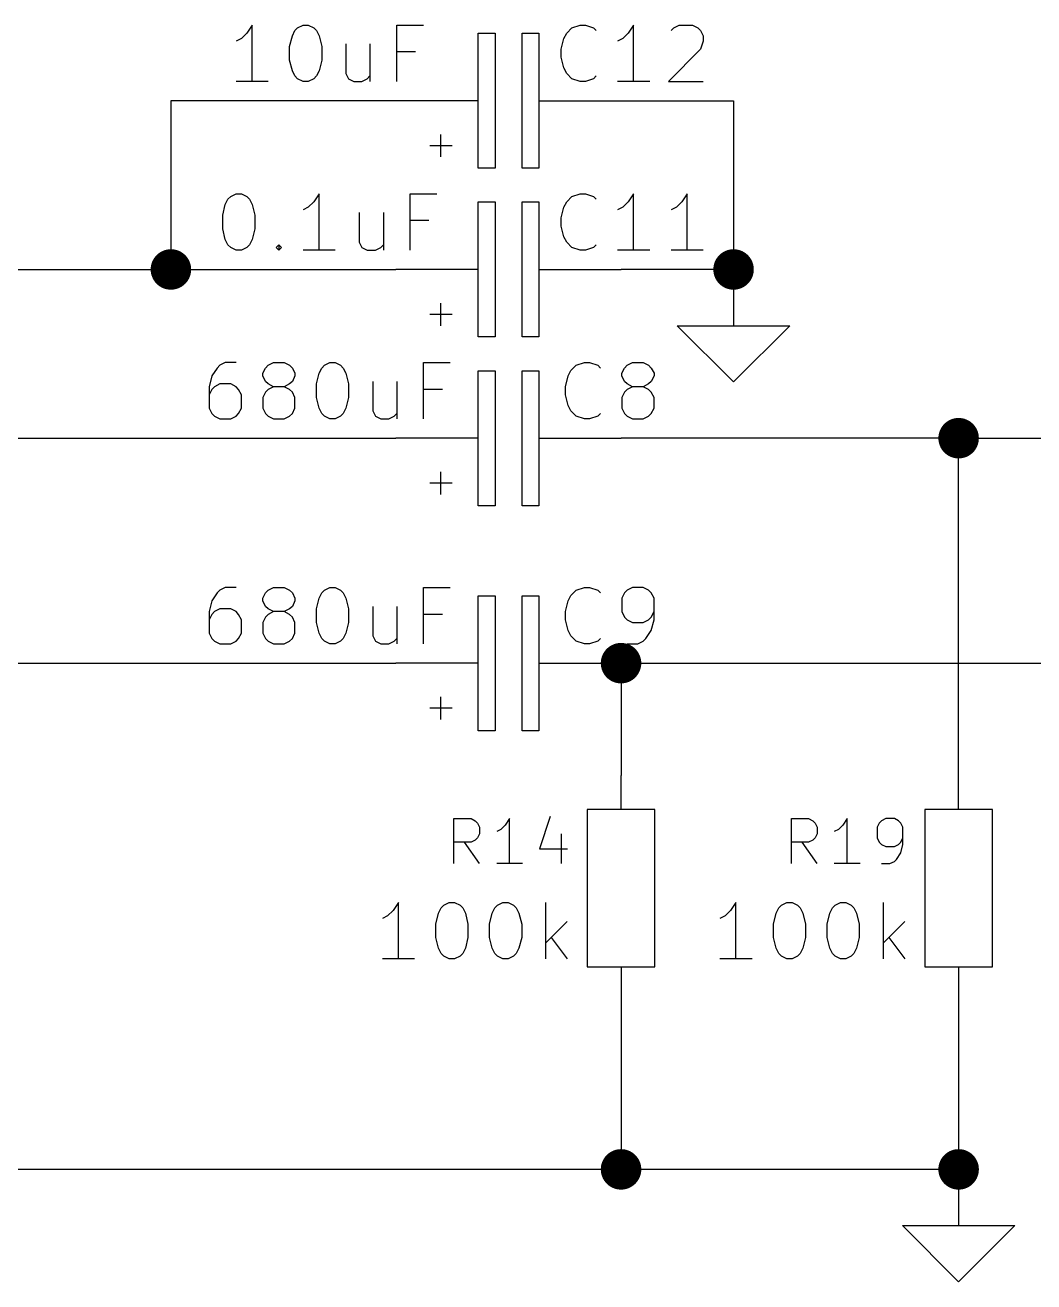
# Model space of a CAD drawing. Header units: inches. Extents: x 0.4 to 16.1, y -11.3 to -0.4.
# Drawn here: x 7.02 to 7.917, y -10.15 to -9.033 of the extents above; entities that cross this region are included whole.
import ezdxf

# ---------------------------------------------------------------- set-up
doc = ezdxf.new("R2010")
doc.units = ezdxf.units.IN
doc.header["$MEASUREMENT"] = 0
for name, color, linetype in [('GREENSIXTYFIVE', 129, 'CONTINUOUS'), ('LIGHTGREEN', 92, 'CONTINUOUS'), ('RED', 14, 'CONTINUOUS')]:
    doc.layers.add(name, color=color, linetype=linetype)

msp = doc.modelspace()

# ---------------------------------------------------------------- linework, layer by layer
at = {"layer": 'GREENSIXTYFIVE', "linetype": 'CONTINUOUS'}
for p, q in [((7.2221, -9.0328), (7.2174, -9.0399)), ((7.2221, -9.0828), (7.2221, -9.0328)), ((7.2579, -9.0423), (7.2602, -9.0376)), ((7.2602, -9.0376), (7.2626, -9.0352)), ((7.2626, -9.0352), (7.2674, -9.0328)), ((7.2674, -9.0328), (7.2721, -9.0328)), ((7.2721, -9.0328), (7.2769, -9.0352)), ((7.2769, -9.0352), (7.2793, -9.0376)), ((7.2793, -9.0376), (7.2817, -9.0423)), ((7.3507, -9.0828), (7.3507, -9.0328)), ((7.3507, -9.0328), (7.3745, -9.0328)), ((7.5017, -9.0399), (7.5064, -9.0352)), ((7.5064, -9.0352), (7.5136, -9.0328)), ((7.5136, -9.0328), (7.5183, -9.0328)), ((7.5183, -9.0328), (7.5255, -9.0352)), ((7.5255, -9.0352), (7.5279, -9.0376)), ((7.5612, -9.0328), (7.5564, -9.0399)), ((7.5612, -9.0828), (7.5612, -9.0328)), ((7.5945, -9.0376), (7.5969, -9.0352)), ((7.5969, -9.0352), (7.6017, -9.0328)), ((7.6017, -9.0328), (7.6136, -9.0328)), ((7.6136, -9.0328), (7.6183, -9.0352)), ((7.6183, -9.0352), (7.6207, -9.0376)), ((7.6207, -9.0376), (7.6231, -9.0423)), ((7.2126, -9.0447), (7.2079, -9.0471)), ((7.2174, -9.0399), (7.2126, -9.0447)), ((7.2555, -9.0518), (7.2579, -9.0423)), ((7.2817, -9.0423), (7.284, -9.0518)), ((7.4969, -9.0542), (7.4993, -9.0447)), ((7.4993, -9.0447), (7.5017, -9.0399)), ((7.5517, -9.0447), (7.5469, -9.0471)), ((7.5564, -9.0399), (7.5517, -9.0447)), ((7.6231, -9.0471), (7.6207, -9.0542)), ((7.6231, -9.0423), (7.6231, -9.0471)), ((7.2555, -9.0638), (7.2555, -9.0518)), ((7.284, -9.0518), (7.284, -9.0638)), ((7.3055, -9.0495), (7.3055, -9.0757)), ((7.3269, -9.0495), (7.3269, -9.0828)), ((7.3674, -9.0566), (7.3507, -9.0566)), ((7.4969, -9.0614), (7.4969, -9.0542)), ((7.6207, -9.0542), (7.5921, -9.0828)), ((7.2579, -9.0733), (7.2555, -9.0638)), ((7.284, -9.0638), (7.2817, -9.0733)), ((7.4993, -9.0709), (7.4969, -9.0614)), ((7.5017, -9.0757), (7.4993, -9.0709)), ((7.2364, -9.0828), (7.2079, -9.0828)), ((7.2602, -9.078), (7.2579, -9.0733)), ((7.2626, -9.0804), (7.2602, -9.078)), ((7.2674, -9.0828), (7.2626, -9.0804)), ((7.2721, -9.0828), (7.2674, -9.0828)), ((7.2769, -9.0804), (7.2721, -9.0828)), ((7.2793, -9.078), (7.2769, -9.0804)), ((7.2817, -9.0733), (7.2793, -9.078)), ((7.3055, -9.0757), (7.3079, -9.0804)), ((7.3079, -9.0804), (7.3126, -9.0828)), ((7.3126, -9.0828), (7.3198, -9.0828)), ((7.3198, -9.0828), (7.3245, -9.0804)), ((7.3245, -9.0804), (7.3269, -9.078)), ((7.5064, -9.0804), (7.5017, -9.0757)), ((7.5136, -9.0828), (7.5064, -9.0804)), ((7.5183, -9.0828), (7.5136, -9.0828)), ((7.5255, -9.0804), (7.5183, -9.0828)), ((7.5279, -9.078), (7.5255, -9.0804)), ((7.5755, -9.0828), (7.5469, -9.0828)), ((7.5921, -9.0828), (7.6231, -9.0828)), ((7.2031, -9.1852), (7.2079, -9.1828)), ((7.2031, -9.1852), (7.2079, -9.1828)), ((7.2079, -9.1828), (7.2126, -9.1828)), ((7.2079, -9.1828), (7.2126, -9.1828)), ((7.2126, -9.1828), (7.2174, -9.1852)), ((7.2126, -9.1828), (7.2174, -9.1852)), ((7.2817, -9.1828), (7.2769, -9.1899)), ((7.2817, -9.1828), (7.2769, -9.1899)), ((7.2817, -9.2328), (7.2817, -9.1828)), ((7.2817, -9.2328), (7.2817, -9.1828)), ((7.3626, -9.2328), (7.3626, -9.1828)), ((7.3626, -9.1828), (7.3864, -9.1828)), ((7.3626, -9.2328), (7.3626, -9.1828)), ((7.3626, -9.1828), (7.3864, -9.1828)), ((7.5064, -9.1852), (7.5136, -9.1828)), ((7.5064, -9.1852), (7.5136, -9.1828)), ((7.5136, -9.1828), (7.5183, -9.1828)), ((7.5136, -9.1828), (7.5183, -9.1828)), ((7.5183, -9.1828), (7.5255, -9.1852)), ((7.5183, -9.1828), (7.5255, -9.1852)), ((7.5612, -9.1828), (7.5564, -9.1899)), ((7.5612, -9.1828), (7.5564, -9.1899)), ((7.5612, -9.2328), (7.5612, -9.1828)), ((7.5612, -9.2328), (7.5612, -9.1828)), ((7.6088, -9.1828), (7.604, -9.1899)), ((7.6088, -9.1828), (7.604, -9.1899)), ((7.6088, -9.2328), (7.6088, -9.1828)), ((7.6088, -9.2328), (7.6088, -9.1828)), ((7.196, -9.2018), (7.1983, -9.1923)), ((7.196, -9.2018), (7.1983, -9.1923)), ((7.1983, -9.1923), (7.2007, -9.1876)), ((7.1983, -9.1923), (7.2007, -9.1876)), ((7.2007, -9.1876), (7.2031, -9.1852)), ((7.2007, -9.1876), (7.2031, -9.1852)), ((7.2174, -9.1852), (7.2198, -9.1876)), ((7.2174, -9.1852), (7.2198, -9.1876)), ((7.2198, -9.1876), (7.2221, -9.1923)), ((7.2198, -9.1876), (7.2221, -9.1923)), ((7.2221, -9.1923), (7.2245, -9.2018)), ((7.2221, -9.1923), (7.2245, -9.2018)), ((7.2769, -9.1899), (7.2721, -9.1947)), ((7.2769, -9.1899), (7.2721, -9.1947)), ((7.4993, -9.1947), (7.5017, -9.1899)), ((7.4993, -9.1947), (7.5017, -9.1899)), ((7.5017, -9.1899), (7.5064, -9.1852)), ((7.5017, -9.1899), (7.5064, -9.1852)), ((7.5255, -9.1852), (7.5279, -9.1876)), ((7.5255, -9.1852), (7.5279, -9.1876)), ((7.5564, -9.1899), (7.5517, -9.1947)), ((7.5564, -9.1899), (7.5517, -9.1947)), ((7.604, -9.1899), (7.5993, -9.1947)), ((7.604, -9.1899), (7.5993, -9.1947)), ((7.196, -9.2138), (7.196, -9.2018)), ((7.196, -9.2138), (7.196, -9.2018)), ((7.2245, -9.2018), (7.2245, -9.2138)), ((7.2245, -9.2018), (7.2245, -9.2138)), ((7.2721, -9.1947), (7.2674, -9.1971)), ((7.2721, -9.1947), (7.2674, -9.1971)), ((7.3174, -9.1995), (7.3174, -9.2257)), ((7.3174, -9.1995), (7.3174, -9.2257)), ((7.3388, -9.1995), (7.3388, -9.2328)), ((7.3388, -9.1995), (7.3388, -9.2328)), ((7.4969, -9.2042), (7.4993, -9.1947)), ((7.4969, -9.2042), (7.4993, -9.1947)), ((7.4969, -9.2114), (7.4969, -9.2042)), ((7.4969, -9.2114), (7.4969, -9.2042)), ((7.5517, -9.1947), (7.5469, -9.1971)), ((7.5517, -9.1947), (7.5469, -9.1971)), ((7.5993, -9.1947), (7.5945, -9.1971)), ((7.5993, -9.1947), (7.5945, -9.1971)), ((7.1983, -9.2233), (7.196, -9.2138)), ((7.1983, -9.2233), (7.196, -9.2138)), ((7.2245, -9.2138), (7.2221, -9.2233)), ((7.2245, -9.2138), (7.2221, -9.2233)), ((7.3793, -9.2066), (7.3626, -9.2066)), ((7.3793, -9.2066), (7.3626, -9.2066)), ((7.4993, -9.2209), (7.4969, -9.2114)), ((7.4993, -9.2209), (7.4969, -9.2114)), ((7.2007, -9.228), (7.1983, -9.2233)), ((7.2007, -9.228), (7.1983, -9.2233)), ((7.2031, -9.2304), (7.2007, -9.228)), ((7.2031, -9.2304), (7.2007, -9.228)), ((7.2198, -9.228), (7.2174, -9.2304)), ((7.2198, -9.228), (7.2174, -9.2304)), ((7.2221, -9.2233), (7.2198, -9.228)), ((7.2221, -9.2233), (7.2198, -9.228)), ((7.2436, -9.2304), (7.2459, -9.228)), ((7.2436, -9.2304), (7.2459, -9.228)), ((7.2459, -9.228), (7.2483, -9.2304)), ((7.2459, -9.228), (7.2459, -9.2328)), ((7.2459, -9.228), (7.2483, -9.2304)), ((7.2459, -9.228), (7.2459, -9.2328)), ((7.3174, -9.2257), (7.3198, -9.2304)), ((7.3174, -9.2257), (7.3198, -9.2304)), ((7.3364, -9.2304), (7.3388, -9.228)), ((7.3364, -9.2304), (7.3388, -9.228)), ((7.5017, -9.2257), (7.4993, -9.2209)), ((7.5017, -9.2257), (7.4993, -9.2209)), ((7.5064, -9.2304), (7.5017, -9.2257)), ((7.5064, -9.2304), (7.5017, -9.2257)), ((7.5279, -9.228), (7.5255, -9.2304)), ((7.5279, -9.228), (7.5255, -9.2304)), ((7.2079, -9.2328), (7.2031, -9.2304)), ((7.2079, -9.2328), (7.2031, -9.2304)), ((7.2126, -9.2328), (7.2079, -9.2328)), ((7.2126, -9.2328), (7.2079, -9.2328)), ((7.2174, -9.2304), (7.2126, -9.2328)), ((7.2174, -9.2304), (7.2126, -9.2328)), ((7.2459, -9.2328), (7.2436, -9.2304)), ((7.2459, -9.2328), (7.2436, -9.2304)), ((7.2483, -9.2304), (7.2459, -9.2328)), ((7.2483, -9.2304), (7.2459, -9.2328)), ((7.296, -9.2328), (7.2674, -9.2328)), ((7.296, -9.2328), (7.2674, -9.2328)), ((7.3198, -9.2304), (7.3245, -9.2328)), ((7.3198, -9.2304), (7.3245, -9.2328)), ((7.3245, -9.2328), (7.3317, -9.2328)), ((7.3245, -9.2328), (7.3317, -9.2328)), ((7.3317, -9.2328), (7.3364, -9.2304)), ((7.3317, -9.2328), (7.3364, -9.2304)), ((7.5136, -9.2328), (7.5064, -9.2304)), ((7.5136, -9.2328), (7.5064, -9.2304)), ((7.5183, -9.2328), (7.5136, -9.2328)), ((7.5183, -9.2328), (7.5136, -9.2328)), ((7.5255, -9.2304), (7.5183, -9.2328)), ((7.5255, -9.2304), (7.5183, -9.2328)), ((7.5755, -9.2328), (7.5469, -9.2328)), ((7.5755, -9.2328), (7.5469, -9.2328)), ((7.6231, -9.2328), (7.5945, -9.2328)), ((7.6231, -9.2328), (7.5945, -9.2328)), ((7.1912, -9.3376), (7.1864, -9.3447)), ((7.1936, -9.3352), (7.1912, -9.3376)), ((7.1983, -9.3328), (7.1936, -9.3352)), ((7.2079, -9.3328), (7.1983, -9.3328)), ((7.2317, -9.3423), (7.234, -9.3376)), ((7.234, -9.3376), (7.2364, -9.3352)), ((7.2364, -9.3352), (7.2412, -9.3328)), ((7.2412, -9.3328), (7.2507, -9.3328)), ((7.2507, -9.3328), (7.2555, -9.3352)), ((7.2555, -9.3352), (7.2579, -9.3376)), ((7.2579, -9.3376), (7.2602, -9.3423)), ((7.2817, -9.3423), (7.284, -9.3376)), ((7.284, -9.3376), (7.2864, -9.3352)), ((7.2864, -9.3352), (7.2912, -9.3328)), ((7.2912, -9.3328), (7.2959, -9.3328)), ((7.2959, -9.3328), (7.3007, -9.3352)), ((7.3007, -9.3352), (7.3031, -9.3376)), ((7.3031, -9.3376), (7.3055, -9.3423)), ((7.3745, -9.3828), (7.3745, -9.3328)), ((7.3745, -9.3328), (7.3983, -9.3328)), ((7.5055, -9.3399), (7.5102, -9.3352)), ((7.5102, -9.3352), (7.5174, -9.3328)), ((7.5174, -9.3328), (7.5221, -9.3328)), ((7.5221, -9.3328), (7.5293, -9.3352)), ((7.5293, -9.3352), (7.5317, -9.3376)), ((7.5507, -9.3423), (7.5531, -9.3376)), ((7.5531, -9.3376), (7.5555, -9.3352)), ((7.5555, -9.3352), (7.5602, -9.3328)), ((7.5602, -9.3328), (7.5698, -9.3328)), ((7.5698, -9.3328), (7.5745, -9.3352)), ((7.5745, -9.3352), (7.5769, -9.3376)), ((7.5769, -9.3376), (7.5793, -9.3423)), ((7.1864, -9.3447), (7.184, -9.3542)), ((7.2317, -9.3447), (7.2317, -9.3423)), ((7.234, -9.3495), (7.2317, -9.3447)), ((7.2364, -9.3518), (7.234, -9.3495)), ((7.2579, -9.3495), (7.2555, -9.3518)), ((7.2602, -9.3447), (7.2579, -9.3495)), ((7.2602, -9.3423), (7.2602, -9.3447)), ((7.2793, -9.3518), (7.2817, -9.3423)), ((7.3055, -9.3423), (7.3079, -9.3518)), ((7.3293, -9.3495), (7.3293, -9.3757)), ((7.3507, -9.3495), (7.3507, -9.3828)), ((7.5007, -9.3542), (7.5031, -9.3447)), ((7.5031, -9.3447), (7.5055, -9.3399)), ((7.5507, -9.3447), (7.5507, -9.3423)), ((7.5531, -9.3495), (7.5507, -9.3447)), ((7.5555, -9.3518), (7.5531, -9.3495)), ((7.5769, -9.3495), (7.5745, -9.3518)), ((7.5793, -9.3447), (7.5769, -9.3495)), ((7.5793, -9.3423), (7.5793, -9.3447)), ((7.184, -9.3542), (7.184, -9.3733)), ((7.1864, -9.3566), (7.184, -9.3614)), ((7.1888, -9.3542), (7.1864, -9.3566)), ((7.1936, -9.3518), (7.1888, -9.3542)), ((7.2031, -9.3518), (7.1936, -9.3518)), ((7.2079, -9.3542), (7.2031, -9.3518)), ((7.2102, -9.3566), (7.2079, -9.3542)), ((7.2126, -9.3614), (7.2102, -9.3566)), ((7.2126, -9.3733), (7.2126, -9.3614)), ((7.234, -9.359), (7.2317, -9.3638)), ((7.2364, -9.3566), (7.234, -9.359)), ((7.2412, -9.3542), (7.2364, -9.3518)), ((7.2412, -9.3542), (7.2364, -9.3566)), ((7.2507, -9.3542), (7.2412, -9.3542)), ((7.2555, -9.3518), (7.2507, -9.3542)), ((7.2555, -9.3566), (7.2507, -9.3542)), ((7.2579, -9.359), (7.2555, -9.3566)), ((7.2602, -9.3638), (7.2579, -9.359)), ((7.2793, -9.3638), (7.2793, -9.3518)), ((7.3079, -9.3518), (7.3079, -9.3638)), ((7.3912, -9.3566), (7.3745, -9.3566)), ((7.5007, -9.3614), (7.5007, -9.3542)), ((7.5031, -9.3709), (7.5007, -9.3614)), ((7.5531, -9.359), (7.5507, -9.3638)), ((7.5555, -9.3566), (7.5531, -9.359)), ((7.5602, -9.3542), (7.5555, -9.3518)), ((7.5602, -9.3542), (7.5555, -9.3566)), ((7.5698, -9.3542), (7.5602, -9.3542)), ((7.5745, -9.3518), (7.5698, -9.3542)), ((7.5745, -9.3566), (7.5698, -9.3542)), ((7.5769, -9.359), (7.5745, -9.3566)), ((7.5793, -9.3638), (7.5769, -9.359)), ((7.184, -9.3733), (7.1864, -9.378)), ((7.2102, -9.378), (7.2126, -9.3733)), ((7.2317, -9.3638), (7.2317, -9.3733)), ((7.2317, -9.3733), (7.234, -9.378)), ((7.2579, -9.378), (7.2602, -9.3733)), ((7.2602, -9.3733), (7.2602, -9.3638)), ((7.2817, -9.3733), (7.2793, -9.3638)), ((7.284, -9.378), (7.2817, -9.3733)), ((7.3055, -9.3733), (7.3031, -9.378)), ((7.3079, -9.3638), (7.3055, -9.3733)), ((7.5055, -9.3757), (7.5031, -9.3709)), ((7.5507, -9.3638), (7.5507, -9.3733)), ((7.5507, -9.3733), (7.5531, -9.378)), ((7.5769, -9.378), (7.5793, -9.3733)), ((7.5793, -9.3733), (7.5793, -9.3638)), ((7.1864, -9.378), (7.1888, -9.3804)), ((7.1888, -9.3804), (7.1936, -9.3828)), ((7.1936, -9.3828), (7.2031, -9.3828)), ((7.2031, -9.3828), (7.2079, -9.3804)), ((7.2079, -9.3804), (7.2102, -9.378)), ((7.234, -9.378), (7.2364, -9.3804)), ((7.2364, -9.3804), (7.2412, -9.3828)), ((7.2412, -9.3828), (7.2507, -9.3828)), ((7.2507, -9.3828), (7.2555, -9.3804)), ((7.2555, -9.3804), (7.2579, -9.378)), ((7.2864, -9.3804), (7.284, -9.378)), ((7.2912, -9.3828), (7.2864, -9.3804)), ((7.2959, -9.3828), (7.2912, -9.3828)), ((7.3007, -9.3804), (7.2959, -9.3828)), ((7.3031, -9.378), (7.3007, -9.3804)), ((7.3293, -9.3757), (7.3317, -9.3804)), ((7.3317, -9.3804), (7.3364, -9.3828)), ((7.3364, -9.3828), (7.3436, -9.3828)), ((7.3436, -9.3828), (7.3483, -9.3804)), ((7.3483, -9.3804), (7.3507, -9.378)), ((7.5102, -9.3804), (7.5055, -9.3757)), ((7.5174, -9.3828), (7.5102, -9.3804)), ((7.5221, -9.3828), (7.5174, -9.3828)), ((7.5293, -9.3804), (7.5221, -9.3828)), ((7.5317, -9.378), (7.5293, -9.3804)), ((7.5531, -9.378), (7.5555, -9.3804)), ((7.5555, -9.3804), (7.5602, -9.3828)), ((7.5602, -9.3828), (7.5698, -9.3828)), ((7.5698, -9.3828), (7.5745, -9.3804)), ((7.5745, -9.3804), (7.5769, -9.378)), ((7.1912, -9.5376), (7.1864, -9.5447)), ((7.1936, -9.5352), (7.1912, -9.5376)), ((7.1983, -9.5328), (7.1936, -9.5352)), ((7.2079, -9.5328), (7.1983, -9.5328)), ((7.2317, -9.5423), (7.234, -9.5376)), ((7.234, -9.5376), (7.2364, -9.5352)), ((7.2364, -9.5352), (7.2412, -9.5328)), ((7.2412, -9.5328), (7.2507, -9.5328)), ((7.2507, -9.5328), (7.2555, -9.5352)), ((7.2555, -9.5352), (7.2579, -9.5376)), ((7.2579, -9.5376), (7.2602, -9.5423)), ((7.2817, -9.5423), (7.284, -9.5376)), ((7.284, -9.5376), (7.2864, -9.5352)), ((7.2864, -9.5352), (7.2912, -9.5328)), ((7.2912, -9.5328), (7.2959, -9.5328)), ((7.2959, -9.5328), (7.3007, -9.5352)), ((7.3007, -9.5352), (7.3031, -9.5376)), ((7.3031, -9.5376), (7.3055, -9.5423)), ((7.3745, -9.5828), (7.3745, -9.5328)), ((7.3745, -9.5328), (7.3983, -9.5328)), ((7.5031, -9.5447), (7.5055, -9.5399)), ((7.5055, -9.5399), (7.5102, -9.5352)), ((7.5102, -9.5352), (7.5174, -9.5328)), ((7.5174, -9.5328), (7.5221, -9.5328)), ((7.5221, -9.5328), (7.5293, -9.5352)), ((7.5293, -9.5352), (7.5317, -9.5376)), ((7.5531, -9.5376), (7.5507, -9.5423)), ((7.5555, -9.5352), (7.5531, -9.5376)), ((7.5602, -9.5328), (7.5555, -9.5352)), ((7.5698, -9.5328), (7.5602, -9.5328)), ((7.5745, -9.5352), (7.5698, -9.5328)), ((7.5769, -9.5376), (7.5745, -9.5352)), ((7.5793, -9.5423), (7.5769, -9.5376)), ((7.1864, -9.5447), (7.184, -9.5542)), ((7.1936, -9.5518), (7.1888, -9.5542)), ((7.2031, -9.5518), (7.1936, -9.5518)), ((7.2079, -9.5542), (7.2031, -9.5518)), ((7.2317, -9.5447), (7.2317, -9.5423)), ((7.234, -9.5495), (7.2317, -9.5447)), ((7.2364, -9.5518), (7.234, -9.5495)), ((7.2412, -9.5542), (7.2364, -9.5518)), ((7.2555, -9.5518), (7.2507, -9.5542)), ((7.2579, -9.5495), (7.2555, -9.5518)), ((7.2602, -9.5447), (7.2579, -9.5495)), ((7.2602, -9.5423), (7.2602, -9.5447)), ((7.2793, -9.5518), (7.2817, -9.5423)), ((7.2793, -9.5638), (7.2793, -9.5518)), ((7.3055, -9.5423), (7.3079, -9.5518)), ((7.3079, -9.5518), (7.3079, -9.5638)), ((7.3293, -9.5495), (7.3293, -9.5757)), ((7.3507, -9.5495), (7.3507, -9.5828)), ((7.5007, -9.5542), (7.5031, -9.5447)), ((7.5507, -9.5423), (7.5507, -9.5542)), ((7.5793, -9.5614), (7.5793, -9.5423)), ((7.184, -9.5542), (7.184, -9.5733)), ((7.1864, -9.5566), (7.184, -9.5614)), ((7.1888, -9.5542), (7.1864, -9.5566)), ((7.2102, -9.5566), (7.2079, -9.5542)), ((7.2126, -9.5614), (7.2102, -9.5566)), ((7.2126, -9.5733), (7.2126, -9.5614)), ((7.234, -9.559), (7.2317, -9.5638)), ((7.2364, -9.5566), (7.234, -9.559)), ((7.2412, -9.5542), (7.2364, -9.5566)), ((7.2507, -9.5542), (7.2412, -9.5542)), ((7.2555, -9.5566), (7.2507, -9.5542)), ((7.2579, -9.559), (7.2555, -9.5566)), ((7.2602, -9.5638), (7.2579, -9.559)), ((7.3912, -9.5566), (7.3745, -9.5566)), ((7.5007, -9.5614), (7.5007, -9.5542)), ((7.5031, -9.5709), (7.5007, -9.5614)), ((7.5507, -9.5542), (7.5531, -9.559)), ((7.5531, -9.559), (7.5555, -9.5614)), ((7.5555, -9.5614), (7.5602, -9.5638)), ((7.5698, -9.5638), (7.5745, -9.5614)), ((7.5745, -9.5614), (7.5769, -9.559)), ((7.5769, -9.559), (7.5793, -9.5542)), ((7.5769, -9.5709), (7.5793, -9.5614)), ((7.184, -9.5733), (7.1864, -9.578)), ((7.2102, -9.578), (7.2126, -9.5733)), ((7.2317, -9.5638), (7.2317, -9.5733)), ((7.2317, -9.5733), (7.234, -9.578)), ((7.2579, -9.578), (7.2602, -9.5733)), ((7.2602, -9.5733), (7.2602, -9.5638)), ((7.2817, -9.5733), (7.2793, -9.5638)), ((7.284, -9.578), (7.2817, -9.5733)), ((7.3055, -9.5733), (7.3031, -9.578)), ((7.3079, -9.5638), (7.3055, -9.5733)), ((7.5055, -9.5757), (7.5031, -9.5709)), ((7.5602, -9.5638), (7.5698, -9.5638)), ((7.5721, -9.578), (7.5769, -9.5709)), ((7.1864, -9.578), (7.1888, -9.5804)), ((7.1888, -9.5804), (7.1936, -9.5828)), ((7.1936, -9.5828), (7.2031, -9.5828)), ((7.2031, -9.5828), (7.2079, -9.5804)), ((7.2079, -9.5804), (7.2102, -9.578)), ((7.234, -9.578), (7.2364, -9.5804)), ((7.2364, -9.5804), (7.2412, -9.5828)), ((7.2412, -9.5828), (7.2507, -9.5828)), ((7.2507, -9.5828), (7.2555, -9.5804)), ((7.2555, -9.5804), (7.2579, -9.578)), ((7.2864, -9.5804), (7.284, -9.578)), ((7.2912, -9.5828), (7.2864, -9.5804)), ((7.2959, -9.5828), (7.2912, -9.5828)), ((7.3007, -9.5804), (7.2959, -9.5828)), ((7.3031, -9.578), (7.3007, -9.5804)), ((7.3293, -9.5757), (7.3317, -9.5804)), ((7.3317, -9.5804), (7.3364, -9.5828)), ((7.3364, -9.5828), (7.3436, -9.5828)), ((7.3436, -9.5828), (7.3483, -9.5804)), ((7.3483, -9.5804), (7.3507, -9.578)), ((7.5102, -9.5804), (7.5055, -9.5757)), ((7.5174, -9.5828), (7.5102, -9.5804)), ((7.5221, -9.5828), (7.5174, -9.5828)), ((7.5293, -9.5804), (7.5221, -9.5828)), ((7.5317, -9.578), (7.5293, -9.5804)), ((7.5555, -9.5828), (7.565, -9.5828)), ((7.565, -9.5828), (7.5698, -9.5804)), ((7.5698, -9.5804), (7.5721, -9.578)), ((7.4014, -9.7782), (7.4014, -9.7382)), ((7.4014, -9.7382), (7.4167, -9.7382)), ((7.4167, -9.7382), (7.4205, -9.7401)), ((7.4205, -9.7401), (7.4224, -9.7421)), ((7.451, -9.7382), (7.4471, -9.744)), ((7.451, -9.7782), (7.451, -9.7382)), ((7.4871, -9.7363), (7.4776, -9.7649)), ((7.7014, -9.7782), (7.7014, -9.7382)), ((7.7014, -9.7382), (7.7167, -9.7382)), ((7.7167, -9.7382), (7.7205, -9.7401)), ((7.7205, -9.7401), (7.7224, -9.7421)), ((7.751, -9.7382), (7.7471, -9.744)), ((7.751, -9.7782), (7.751, -9.7382)), ((7.7814, -9.7401), (7.7795, -9.7421)), ((7.7852, -9.7382), (7.7814, -9.7401)), ((7.7929, -9.7382), (7.7852, -9.7382)), ((7.7967, -9.7401), (7.7929, -9.7382)), ((7.7986, -9.7421), (7.7967, -9.7401)), ((7.4224, -9.7421), (7.4243, -9.7459)), ((7.4243, -9.7516), (7.4224, -9.7554)), ((7.4243, -9.7459), (7.4243, -9.7516)), ((7.4433, -9.7478), (7.4395, -9.7497)), ((7.4471, -9.744), (7.4433, -9.7478)), ((7.4967, -9.7516), (7.4967, -9.7782)), ((7.7224, -9.7421), (7.7243, -9.7459)), ((7.7243, -9.7516), (7.7224, -9.7554)), ((7.7243, -9.7459), (7.7243, -9.7516)), ((7.7433, -9.7478), (7.7395, -9.7497)), ((7.7471, -9.744), (7.7433, -9.7478)), ((7.7795, -9.7421), (7.7776, -9.7459)), ((7.7776, -9.7459), (7.7776, -9.7554)), ((7.8005, -9.7459), (7.7986, -9.7421)), ((7.8005, -9.7611), (7.8005, -9.7459)), ((7.4167, -9.7592), (7.4014, -9.7592)), ((7.4243, -9.7782), (7.411, -9.7592)), ((7.4205, -9.7573), (7.4167, -9.7592)), ((7.4224, -9.7554), (7.4205, -9.7573)), ((7.7167, -9.7592), (7.7014, -9.7592)), ((7.7243, -9.7782), (7.711, -9.7592)), ((7.7205, -9.7573), (7.7167, -9.7592)), ((7.7224, -9.7554), (7.7205, -9.7573)), ((7.7776, -9.7554), (7.7795, -9.7592)), ((7.7795, -9.7592), (7.7814, -9.7611)), ((7.7814, -9.7611), (7.7852, -9.763)), ((7.7852, -9.763), (7.7929, -9.763)), ((7.7929, -9.763), (7.7967, -9.7611)), ((7.7967, -9.7611), (7.7986, -9.7592)), ((7.7986, -9.7592), (7.8005, -9.7554)), ((7.7986, -9.7687), (7.8005, -9.7611)), ((7.4776, -9.7649), (7.5024, -9.7649)), ((7.7929, -9.7763), (7.7948, -9.7744)), ((7.7948, -9.7744), (7.7986, -9.7687)), ((7.4624, -9.7782), (7.4395, -9.7782)), ((7.7624, -9.7782), (7.7395, -9.7782)), ((7.7814, -9.7782), (7.789, -9.7782)), ((7.789, -9.7782), (7.7929, -9.7763)), ((7.3474, -9.8199), (7.3426, -9.8247)), ((7.3521, -9.8128), (7.3474, -9.8199)), ((7.3521, -9.8628), (7.3521, -9.8128)), ((7.3879, -9.8223), (7.3902, -9.8176)), ((7.3902, -9.8176), (7.3926, -9.8152)), ((7.3926, -9.8152), (7.3974, -9.8128)), ((7.3974, -9.8128), (7.4021, -9.8128)), ((7.4021, -9.8128), (7.4069, -9.8152)), ((7.4069, -9.8152), (7.4093, -9.8176)), ((7.4093, -9.8176), (7.4117, -9.8223)), ((7.4355, -9.8223), (7.4379, -9.8176)), ((7.4379, -9.8176), (7.4402, -9.8152)), ((7.4402, -9.8152), (7.445, -9.8128)), ((7.445, -9.8128), (7.4498, -9.8128)), ((7.4498, -9.8128), (7.4545, -9.8152)), ((7.4545, -9.8152), (7.4569, -9.8176)), ((7.4569, -9.8176), (7.4593, -9.8223)), ((7.4831, -9.8628), (7.4831, -9.8128)), ((7.6474, -9.8199), (7.6426, -9.8247)), ((7.6521, -9.8128), (7.6474, -9.8199)), ((7.6521, -9.8628), (7.6521, -9.8128)), ((7.6879, -9.8223), (7.6902, -9.8176)), ((7.6902, -9.8176), (7.6926, -9.8152)), ((7.6926, -9.8152), (7.6974, -9.8128)), ((7.6974, -9.8128), (7.7021, -9.8128)), ((7.7021, -9.8128), (7.7069, -9.8152)), ((7.7069, -9.8152), (7.7093, -9.8176)), ((7.7093, -9.8176), (7.7117, -9.8223)), ((7.7355, -9.8223), (7.7379, -9.8176)), ((7.7379, -9.8176), (7.7402, -9.8152)), ((7.7402, -9.8152), (7.745, -9.8128)), ((7.745, -9.8128), (7.7498, -9.8128)), ((7.7498, -9.8128), (7.7545, -9.8152)), ((7.7545, -9.8152), (7.7569, -9.8176)), ((7.7569, -9.8176), (7.7593, -9.8223)), ((7.7831, -9.8628), (7.7831, -9.8128)), ((7.3426, -9.8247), (7.3379, -9.8271)), ((7.3855, -9.8319), (7.3879, -9.8223)), ((7.4117, -9.8223), (7.414, -9.8319)), ((7.4331, -9.8319), (7.4355, -9.8223)), ((7.4593, -9.8223), (7.4617, -9.8319)), ((7.5021, -9.8295), (7.4831, -9.8485)), ((7.6426, -9.8247), (7.6379, -9.8271)), ((7.6855, -9.8319), (7.6879, -9.8223)), ((7.7117, -9.8223), (7.714, -9.8319)), ((7.7331, -9.8319), (7.7355, -9.8223)), ((7.7593, -9.8223), (7.7617, -9.8319)), ((7.8021, -9.8295), (7.7831, -9.8485)), ((7.3855, -9.8438), (7.3855, -9.8319)), ((7.414, -9.8319), (7.414, -9.8438)), ((7.4331, -9.8438), (7.4331, -9.8319)), ((7.4617, -9.8319), (7.4617, -9.8438)), ((7.6855, -9.8438), (7.6855, -9.8319)), ((7.714, -9.8319), (7.714, -9.8438)), ((7.7331, -9.8438), (7.7331, -9.8319)), ((7.7617, -9.8319), (7.7617, -9.8438)), ((7.3879, -9.8533), (7.3855, -9.8438)), ((7.3902, -9.858), (7.3879, -9.8533)), ((7.4117, -9.8533), (7.4093, -9.858)), ((7.414, -9.8438), (7.4117, -9.8533)), ((7.4355, -9.8533), (7.4331, -9.8438)), ((7.4379, -9.858), (7.4355, -9.8533)), ((7.4593, -9.8533), (7.4569, -9.858)), ((7.4617, -9.8438), (7.4593, -9.8533)), ((7.4879, -9.8438), (7.5021, -9.8628)), ((7.6879, -9.8533), (7.6855, -9.8438)), ((7.6902, -9.858), (7.6879, -9.8533)), ((7.7117, -9.8533), (7.7093, -9.858)), ((7.714, -9.8438), (7.7117, -9.8533)), ((7.7355, -9.8533), (7.7331, -9.8438)), ((7.7379, -9.858), (7.7355, -9.8533)), ((7.7593, -9.8533), (7.7569, -9.858)), ((7.7617, -9.8438), (7.7593, -9.8533)), ((7.7879, -9.8438), (7.8021, -9.8628)), ((7.3664, -9.8628), (7.3379, -9.8628)), ((7.3926, -9.8604), (7.3902, -9.858)), ((7.3974, -9.8628), (7.3926, -9.8604)), ((7.4021, -9.8628), (7.3974, -9.8628)), ((7.4069, -9.8604), (7.4021, -9.8628)), ((7.4093, -9.858), (7.4069, -9.8604)), ((7.4402, -9.8604), (7.4379, -9.858)), ((7.445, -9.8628), (7.4402, -9.8604)), ((7.4498, -9.8628), (7.445, -9.8628)), ((7.4545, -9.8604), (7.4498, -9.8628)), ((7.4569, -9.858), (7.4545, -9.8604)), ((7.6664, -9.8628), (7.6379, -9.8628)), ((7.6926, -9.8604), (7.6902, -9.858)), ((7.6974, -9.8628), (7.6926, -9.8604)), ((7.7021, -9.8628), (7.6974, -9.8628)), ((7.7069, -9.8604), (7.7021, -9.8628)), ((7.7093, -9.858), (7.7069, -9.8604)), ((7.7402, -9.8604), (7.7379, -9.858)), ((7.745, -9.8628), (7.7402, -9.8604)), ((7.7498, -9.8628), (7.745, -9.8628)), ((7.7545, -9.8604), (7.7498, -9.8628)), ((7.7569, -9.858), (7.7545, -9.8604))]:
    msp.add_line(p, q, dxfattribs=at)
at = {"layer": 'LIGHTGREEN', "linetype": 'CONTINUOUS'}
for p, q in [((7.15, -9.1), (7.15, -9.25)), ((7.35, -9.1), (7.15, -9.1)), ((7.55, -9.1), (7.65, -9.1)), ((7.65, -9.1), (7.65, -9.25)), ((6.9, -9.25), (7.15, -9.25)), ((7.15, -9.25), (7.35, -9.25)), ((7.65, -9.25), (7.55, -9.25)), ((6.95, -9.4), (7.35, -9.4)), ((7.85, -9.4), (7.55, -9.4)), ((7.85, -9.4), (8.25, -9.4)), ((7.85, -9.7), (7.85, -9.4)), ((7, -9.6), (7.35, -9.6)), ((7.55, -9.6), (7.55, -9.7)), ((7.55, -9.6), (8.25, -9.6)), ((7.55, -9.9), (7.55, -10.05)), ((7.85, -9.9), (7.85, -10.05)), ((7.55, -10.05), (6.9, -10.05)), ((7.85, -10.05), (7.55, -10.05))]:
    msp.add_line(p, q, dxfattribs=at)
at = {"layer": 'LIGHTGREEN', "const_width": 0.018}
for points in [[(7.141, -9.25, 1), (7.159, -9.25, 1)], [(7.641, -9.25, 1), (7.659, -9.25, 1)], [(7.841, -9.4, 1), (7.859, -9.4, 1)], [(7.541, -9.6, 1), (7.559, -9.6, 1)], [(7.541, -10.05, 1), (7.559, -10.05, 1)], [(7.841, -10.05, 1), (7.859, -10.05, 1)]]:
    msp.add_lwpolyline(points, format="xyb", close=True, dxfattribs=at)
at = {"layer": 'RED', "linetype": 'CONTINUOUS'}
for p, q in [((7.423, -9.16), (7.423, -9.04)), ((7.423, -9.04), (7.438, -9.04)), ((7.438, -9.04), (7.438, -9.16)), ((7.462, -9.16), (7.462, -9.04)), ((7.462, -9.04), (7.477, -9.04)), ((7.477, -9.04), (7.477, -9.16)), ((7.423, -9.1), (7.35, -9.1)), ((7.477, -9.1), (7.55, -9.1)), ((7.39, -9.15), (7.39, -9.13)), ((7.4, -9.14), (7.38, -9.14)), ((7.438, -9.16), (7.423, -9.16)), ((7.477, -9.16), (7.462, -9.16)), ((7.423, -9.31), (7.423, -9.19)), ((7.423, -9.19), (7.438, -9.19)), ((7.438, -9.19), (7.438, -9.31)), ((7.462, -9.31), (7.462, -9.19)), ((7.462, -9.19), (7.477, -9.19)), ((7.477, -9.19), (7.477, -9.31)), ((7.423, -9.25), (7.35, -9.25)), ((7.423, -9.25), (7.35, -9.25)), ((7.477, -9.25), (7.55, -9.25)), ((7.477, -9.25), (7.55, -9.25)), ((7.65, -9.25), (7.65, -9.3)), ((7.39, -9.3), (7.39, -9.28)), ((7.4, -9.29), (7.38, -9.29)), ((7.65, -9.35), (7.6, -9.3)), ((7.6, -9.3), (7.65, -9.3)), ((7.65, -9.3), (7.7, -9.3)), ((7.7, -9.3), (7.65, -9.35)), ((7.438, -9.31), (7.423, -9.31)), ((7.477, -9.31), (7.462, -9.31)), ((7.423, -9.46), (7.423, -9.34)), ((7.423, -9.34), (7.438, -9.34)), ((7.438, -9.34), (7.438, -9.46)), ((7.462, -9.46), (7.462, -9.34)), ((7.462, -9.34), (7.477, -9.34)), ((7.477, -9.34), (7.477, -9.46)), ((7.423, -9.4), (7.35, -9.4)), ((7.477, -9.4), (7.55, -9.4)), ((7.4, -9.44), (7.38, -9.44)), ((7.39, -9.45), (7.39, -9.43)), ((7.438, -9.46), (7.423, -9.46)), ((7.477, -9.46), (7.462, -9.46)), ((7.423, -9.66), (7.423, -9.54)), ((7.423, -9.54), (7.438, -9.54)), ((7.438, -9.54), (7.438, -9.66)), ((7.462, -9.66), (7.462, -9.54)), ((7.462, -9.54), (7.477, -9.54)), ((7.477, -9.54), (7.477, -9.66)), ((7.423, -9.6), (7.35, -9.6)), ((7.477, -9.6), (7.55, -9.6)), ((7.39, -9.65), (7.39, -9.63)), ((7.4, -9.64), (7.38, -9.64)), ((7.438, -9.66), (7.423, -9.66)), ((7.477, -9.66), (7.462, -9.66)), ((7.55, -9.73), (7.55, -9.7)), ((7.85, -9.73), (7.85, -9.7)), ((7.52, -9.73), (7.52, -9.87)), ((7.58, -9.73), (7.52, -9.73)), ((7.58, -9.87), (7.58, -9.73)), ((7.82, -9.73), (7.82, -9.87)), ((7.88, -9.73), (7.82, -9.73)), ((7.88, -9.87), (7.88, -9.73)), ((7.52, -9.87), (7.58, -9.87)), ((7.55, -9.87), (7.55, -9.9)), ((7.82, -9.87), (7.88, -9.87)), ((7.85, -9.87), (7.85, -9.9)), ((7.85, -10.05), (7.85, -10.1)), ((7.85, -10.15), (7.8, -10.1)), ((7.8, -10.1), (7.85, -10.1)), ((7.85, -10.1), (7.9, -10.1)), ((7.9, -10.1), (7.85, -10.15))]:
    msp.add_line(p, q, dxfattribs=at)

doc.saveas('drawing.dxf')
